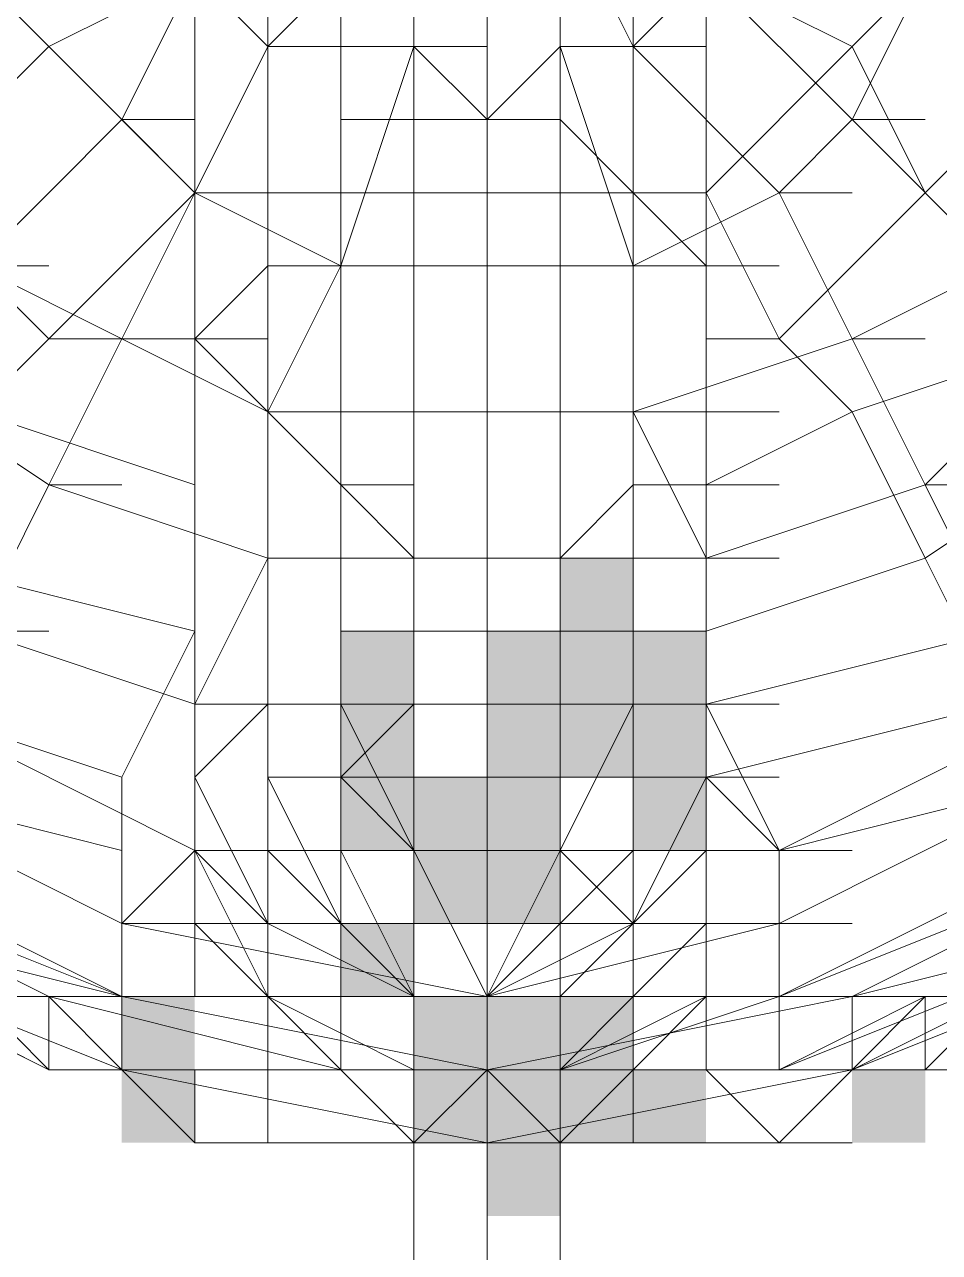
# Model space of a CAD drawing. Header units: millimetres. Extents: x 521 to 148073, y -17811 to 32040.
# Drawn here: x 144084.3 to 144189.9, y -14288.9 to -14147.2 of the extents above; entities that cross this region are included whole.
import ezdxf

# ---------------------------------------------------------------- set-up
doc = ezdxf.new("R2010")
doc.units = ezdxf.units.MM
doc.layers.add('PDF_Celobarevné výplně', color=7, linetype='Continuous')
doc.layers.add('PDF_Geometrie', color=7, linetype='Continuous', true_color=0xbdbdbd)

msp = doc.modelspace()

# ---------------------------------------------------------------- linework, layer by layer
at = {"layer": 'PDF_Celobarevné výplně', "lineweight": 18, "transparency": 33554559}
for points in [[(144146.09, -14208.79), (144146.09, -14217.23), (144154.52, -14208.79), (144154.52, -14217.23)], [(144146.09, -14208.79), (144146.09, -14217.23), (144154.52, -14208.79), (144154.52, -14217.23)], [(144146.09, -14208.79), (144146.09, -14217.23), (144154.52, -14208.79), (144154.52, -14217.23)], [(144120.79, -14217.23), (144120.79, -14225.66), (144129.22, -14217.23), (144129.22, -14225.66)], [(144120.79, -14217.23), (144120.79, -14225.66), (144129.22, -14217.23), (144129.22, -14225.66)], [(144137.66, -14217.23), (144137.66, -14225.66), (144146.09, -14217.23), (144146.09, -14225.66)], [(144137.66, -14217.23), (144137.66, -14225.66), (144146.09, -14217.23), (144146.09, -14225.66)], [(144137.66, -14217.23), (144137.66, -14225.66), (144146.09, -14217.23), (144146.09, -14225.66)], [(144146.09, -14217.23), (144146.09, -14225.66), (144154.52, -14217.23), (144154.52, -14225.66)], [(144146.09, -14217.23), (144146.09, -14225.66), (144154.52, -14217.23), (144154.52, -14225.66)], [(144146.09, -14217.23), (144146.09, -14225.66), (144154.52, -14217.23), (144154.52, -14225.66)], [(144146.09, -14217.23), (144146.09, -14225.66), (144154.52, -14217.23), (144154.52, -14225.66)], [(144154.52, -14217.23), (144154.52, -14225.66), (144162.96, -14217.23), (144162.96, -14225.66)], [(144154.52, -14217.23), (144154.52, -14225.66), (144162.96, -14217.23), (144162.96, -14225.66)], [(144154.52, -14217.23), (144154.52, -14225.66), (144162.96, -14217.23), (144162.96, -14225.66)], [(144120.79, -14225.66), (144120.79, -14234.09), (144129.22, -14225.66), (144129.22, -14234.09)], [(144120.79, -14225.66), (144120.79, -14234.09), (144129.22, -14225.66), (144129.22, -14234.09)], [(144120.79, -14225.66), (144120.79, -14234.09), (144129.22, -14225.66), (144129.22, -14234.09)], [(144120.79, -14225.66), (144120.79, -14234.09), (144129.22, -14225.66), (144129.22, -14234.09)], [(144137.66, -14225.66), (144137.66, -14234.09), (144146.09, -14225.66), (144146.09, -14234.09)], [(144137.66, -14225.66), (144137.66, -14234.09), (144146.09, -14225.66), (144146.09, -14234.09)], [(144146.09, -14225.66), (144146.09, -14234.09), (144154.52, -14225.66), (144154.52, -14234.09)], [(144154.52, -14225.66), (144154.52, -14234.09), (144162.96, -14225.66), (144162.96, -14234.09)], [(144154.52, -14225.66), (144154.52, -14234.09), (144162.96, -14225.66), (144162.96, -14234.09)], [(144154.52, -14225.66), (144154.52, -14234.09), (144162.96, -14225.66), (144162.96, -14234.09)], [(144154.52, -14225.66), (144154.52, -14234.09), (144162.96, -14225.66), (144162.96, -14234.09)], [(144154.52, -14225.66), (144154.52, -14234.09), (144162.96, -14225.66), (144162.96, -14234.09)], [(144154.52, -14225.66), (144154.52, -14234.09), (144162.96, -14225.66), (144162.96, -14234.09)], [(144120.79, -14234.09), (144120.79, -14242.53), (144129.22, -14234.09), (144129.22, -14242.53)], [(144129.22, -14234.09), (144129.22, -14242.53), (144137.66, -14234.09), (144137.66, -14242.53)], [(144137.66, -14234.09), (144137.66, -14242.53), (144146.09, -14234.09), (144146.09, -14242.53)], [(144154.52, -14234.09), (144154.52, -14242.53), (144162.96, -14234.09), (144162.96, -14242.53)], [(144154.52, -14234.09), (144154.52, -14242.53), (144162.96, -14234.09), (144162.96, -14242.53)], [(144154.52, -14234.09), (144154.52, -14242.53), (144162.96, -14234.09), (144162.96, -14242.53)], [(144129.22, -14242.53), (144129.22, -14250.96), (144137.66, -14242.53), (144137.66, -14250.96)], [(144137.66, -14242.53), (144137.66, -14250.96), (144146.09, -14242.53), (144146.09, -14250.96)], [(144120.79, -14250.96), (144120.79, -14259.39), (144129.22, -14250.96), (144129.22, -14259.39)], [(144095.49, -14259.39), (144095.49, -14267.83), (144103.92, -14259.39), (144103.92, -14267.83)], [(144129.22, -14259.39), (144129.22, -14267.83), (144137.66, -14259.39), (144137.66, -14267.83)], [(144129.22, -14259.39), (144129.22, -14267.83), (144137.66, -14259.39), (144137.66, -14267.83)], [(144129.22, -14259.39), (144129.22, -14267.83), (144137.66, -14259.39), (144137.66, -14267.83)], [(144129.22, -14259.39), (144129.22, -14267.83), (144137.66, -14259.39), (144137.66, -14267.83)], [(144129.22, -14259.39), (144129.22, -14267.83), (144137.66, -14259.39), (144137.66, -14267.83)], [(144129.22, -14259.39), (144129.22, -14267.83), (144137.66, -14259.39), (144137.66, -14267.83)], [(144129.22, -14259.39), (144129.22, -14267.83), (144137.66, -14259.39), (144137.66, -14267.83)], [(144129.22, -14259.39), (144129.22, -14267.83), (144137.66, -14259.39), (144137.66, -14267.83)], [(144129.22, -14259.39), (144129.22, -14267.83), (144137.66, -14259.39), (144137.66, -14267.83)], [(144129.22, -14259.39), (144129.22, -14267.83), (144137.66, -14259.39), (144137.66, -14267.83)], [(144137.66, -14259.39), (144137.66, -14267.83), (144146.09, -14259.39), (144146.09, -14267.83)], [(144137.66, -14259.39), (144137.66, -14267.83), (144146.09, -14259.39), (144146.09, -14267.83)], [(144137.66, -14259.39), (144137.66, -14267.83), (144146.09, -14259.39), (144146.09, -14267.83)], [(144137.66, -14259.39), (144137.66, -14267.83), (144146.09, -14259.39), (144146.09, -14267.83)], [(144137.66, -14259.39), (144137.66, -14267.83), (144146.09, -14259.39), (144146.09, -14267.83)], [(144137.66, -14259.39), (144137.66, -14267.83), (144146.09, -14259.39), (144146.09, -14267.83)], [(144137.66, -14259.39), (144137.66, -14267.83), (144146.09, -14259.39), (144146.09, -14267.83)], [(144137.66, -14259.39), (144137.66, -14267.83), (144146.09, -14259.39), (144146.09, -14267.83)], [(144137.66, -14259.39), (144137.66, -14267.83), (144146.09, -14259.39), (144146.09, -14267.83)], [(144137.66, -14259.39), (144137.66, -14267.83), (144146.09, -14259.39), (144146.09, -14267.83)], [(144146.09, -14259.39), (144146.09, -14267.83), (144154.52, -14259.39), (144154.52, -14267.83)], [(144146.09, -14259.39), (144146.09, -14267.83), (144154.52, -14259.39), (144154.52, -14267.83)], [(144146.09, -14259.39), (144146.09, -14267.83), (144154.52, -14259.39), (144154.52, -14267.83)], [(144146.09, -14259.39), (144146.09, -14267.83), (144154.52, -14259.39), (144154.52, -14267.83)], [(144146.09, -14259.39), (144146.09, -14267.83), (144154.52, -14259.39), (144154.52, -14267.83)], [(144146.09, -14259.39), (144146.09, -14267.83), (144154.52, -14259.39), (144154.52, -14267.83)], [(144146.09, -14259.39), (144146.09, -14267.83), (144154.52, -14259.39), (144154.52, -14267.83)], [(144095.49, -14267.83), (144095.49, -14276.26), (144103.92, -14267.83), (144103.92, -14276.26)], [(144095.49, -14267.83), (144095.49, -14276.26), (144103.92, -14267.83), (144103.92, -14276.26)], [(144129.22, -14267.83), (144129.22, -14276.26), (144137.66, -14267.83), (144137.66, -14276.26)], [(144129.22, -14267.83), (144129.22, -14276.26), (144137.66, -14267.83), (144137.66, -14276.26)], [(144129.22, -14267.83), (144129.22, -14276.26), (144137.66, -14267.83), (144137.66, -14276.26)], [(144137.66, -14267.83), (144137.66, -14276.26), (144146.09, -14267.83), (144146.09, -14276.26)], [(144137.66, -14267.83), (144137.66, -14276.26), (144146.09, -14267.83), (144146.09, -14276.26)], [(144137.66, -14267.83), (144137.66, -14276.26), (144146.09, -14267.83), (144146.09, -14276.26)], [(144137.66, -14267.83), (144137.66, -14276.26), (144146.09, -14267.83), (144146.09, -14276.26)], [(144146.09, -14267.83), (144146.09, -14276.26), (144154.52, -14267.83), (144154.52, -14276.26)], [(144146.09, -14267.83), (144146.09, -14276.26), (144154.52, -14267.83), (144154.52, -14276.26)], [(144146.09, -14267.83), (144146.09, -14276.26), (144154.52, -14267.83), (144154.52, -14276.26)], [(144146.09, -14267.83), (144146.09, -14276.26), (144154.52, -14267.83), (144154.52, -14276.26)], [(144154.52, -14267.83), (144154.52, -14276.26), (144162.96, -14267.83), (144162.96, -14276.26)], [(144179.82, -14267.83), (144179.82, -14276.26), (144188.26, -14267.83), (144188.26, -14276.26)], [(144179.82, -14267.83), (144179.82, -14276.26), (144188.26, -14267.83), (144188.26, -14276.26)], [(144137.66, -14276.26), (144137.66, -14284.69), (144146.09, -14276.26), (144146.09, -14284.69)]]:
    msp.add_solid(points, dxfattribs=at)
at = {"layer": 'PDF_Geometrie', "lineweight": 18}
for points in [[(144112.36, -14099.16), (144112.36, -14166.63), (144120.79, -14166.63), (144120.79, -14158.19), (144120.79, -14225.66), (144112.36, -14225.66), (144103.92, -14234.09), (144103.92, -14242.53), (144103.92, -14175.06), (144103.92, -14183.49), (144095.49, -14183.49), (144112.36, -14191.93), (144120.79, -14191.93), (144112.36, -14191.93), (144103.92, -14183.49), (144112.36, -14183.49), (144103.92, -14183.49), (144112.36, -14191.93), (144120.79, -14191.93), (144112.36, -14191.93), (144120.79, -14200.36), (144129.22, -14200.36), (144120.79, -14200.36), (144129.22, -14208.79), (144129.22, -14267.83), (144137.66, -14267.83), (144146.09, -14276.26), (144154.52, -14276.26)], [(144154.52, -14099.16), (144154.52, -14166.63), (144162.96, -14166.63), (144146.09, -14166.63), (144137.66, -14166.63), (144137.66, -14225.66), (144137.66, -14242.53), (144146.09, -14242.53), (144137.66, -14242.53), (144137.66, -14259.39), (144129.22, -14259.39), (144120.79, -14250.96), (144120.79, -14242.53), (144129.22, -14242.53), (144137.66, -14259.39), (144146.09, -14259.39), (144137.66, -14259.39), (144137.66, -14250.96), (144095.49, -14250.96), (144103.92, -14250.96), (144095.49, -14250.96), (144103.92, -14242.53), (144103.92, -14175.06), (144103.92, -14116.03)], [(144112.36, -14250.96), (144103.92, -14250.96), (144103.92, -14242.53), (144146.09, -14242.53), (144154.52, -14242.53), (144154.52, -14234.09), (144154.52, -14225.66), (144154.52, -14166.63), (144146.09, -14166.63), (144146.09, -14225.66), (144146.09, -14242.53), (144154.52, -14242.53), (144146.09, -14242.53), (144154.52, -14225.66), (144154.52, -14234.09), (144154.52, -14166.63), (144154.52, -14107.59), (144154.52, -14099.16)], [(144112.36, -14099.16), (144112.36, -14166.63), (144120.79, -14166.63), (144120.79, -14099.16)], [(144120.79, -14099.16), (144120.79, -14158.19), (144120.79, -14099.16)], [(144129.22, -14099.16), (144129.22, -14158.19), (144120.79, -14158.19), (144120.79, -14166.63), (144120.79, -14099.16)], [(144137.66, -14099.16), (144137.66, -14166.63), (144146.09, -14166.63), (144129.22, -14166.63), (144120.79, -14166.63), (144120.79, -14234.09), (144120.79, -14225.66), (144129.22, -14225.66), (144129.22, -14217.23), (144137.66, -14217.23), (144137.66, -14208.79), (144137.66, -14217.23), (144146.09, -14217.23), (144137.66, -14217.23), (144137.66, -14208.79), (144146.09, -14208.79), (144146.09, -14217.23), (144146.09, -14208.79), (144137.66, -14208.79), (144146.09, -14208.79), (144137.66, -14208.79), (144137.66, -14267.83), (144179.82, -14259.39), (144188.26, -14259.39), (144205.12, -14259.39)], [(144129.22, -14099.16), (144129.22, -14158.19)], [(144146.09, -14318.43), (144146.09, -14259.39), (144154.52, -14250.96), (144162.96, -14250.96), (144154.52, -14250.96), (144146.09, -14259.39), (144137.66, -14259.39), (144146.09, -14242.53), (144154.52, -14225.66), (144146.09, -14242.53), (144146.09, -14225.66), (144154.52, -14225.66), (144154.52, -14234.09), (144154.52, -14225.66), (144154.52, -14166.63), (144162.96, -14166.63), (144154.52, -14166.63), (144154.52, -14234.09), (144154.52, -14225.66), (144162.96, -14225.66), (144154.52, -14225.66), (144154.52, -14234.09), (144154.52, -14225.66), (144162.96, -14225.66), (144154.52, -14225.66), (144154.52, -14234.09), (144146.09, -14234.09), (144154.52, -14234.09), (144146.09, -14234.09), (144154.52, -14234.09), (144146.09, -14234.09), (144154.52, -14234.09), (144154.52, -14225.66), (144146.09, -14225.66), (144129.22, -14225.66), (144129.22, -14166.63), (144137.66, -14166.63), (144154.52, -14166.63), (144146.09, -14166.63), (144146.09, -14099.16)], [(144129.22, -14099.16), (144129.22, -14166.63), (144137.66, -14166.63)], [(144137.66, -14158.19), (144137.66, -14099.16)], [(144146.09, -14099.16), (144146.09, -14158.19), (144137.66, -14158.19), (144137.66, -14099.16)], [(144146.09, -14099.16), (144146.09, -14158.19)], [(144154.52, -14099.16), (144154.52, -14166.63), (144154.52, -14099.16)], [(144112.36, -14116.03), (144112.36, -14107.59), (144112.36, -14116.03), (144120.79, -14116.03), (144112.36, -14116.03), (144103.92, -14116.03), (144103.92, -14124.46), (144095.49, -14124.46), (144095.49, -14132.89), (144078.62, -14141.33), (144087.06, -14149.76), (144070.19, -14166.63)], [(144103.92, -14166.63), (144103.92, -14107.59)], [(144103.92, -14107.59), (144103.92, -14166.63)], [(144154.52, -14107.59), (144154.52, -14166.63), (144162.96, -14175.06), (144154.52, -14175.06), (144146.09, -14149.76), (144137.66, -14158.19), (144146.09, -14158.19), (144137.66, -14158.19), (144129.22, -14158.19), (144120.79, -14158.19), (144120.79, -14166.63), (144112.36, -14166.63), (144103.92, -14166.63), (144112.36, -14149.76), (144103.92, -14141.33)], [(144129.22, -14259.39), (144137.66, -14259.39), (144129.22, -14259.39), (144137.66, -14259.39), (144129.22, -14259.39), (144112.36, -14259.39), (144120.79, -14259.39), (144120.79, -14250.96), (144129.22, -14250.96), (144129.22, -14242.53), (144129.22, -14250.96), (144129.22, -14242.53), (144120.79, -14242.53), (144112.36, -14242.53), (144112.36, -14225.66), (144103.92, -14225.66), (144112.36, -14208.79), (144146.09, -14208.79), (144137.66, -14208.79), (144137.66, -14191.93), (144112.36, -14191.93), (144120.79, -14191.93), (144112.36, -14191.93), (144120.79, -14175.06), (144112.36, -14175.06), (144112.36, -14107.59)], [(144120.79, -14107.59), (144120.79, -14166.63), (144129.22, -14166.63), (144112.36, -14166.63), (144120.79, -14166.63), (144120.79, -14158.19), (144129.22, -14158.19), (144137.66, -14158.19), (144146.09, -14158.19), (144154.52, -14166.63), (144154.52, -14225.66), (144146.09, -14225.66), (144146.09, -14158.19), (144154.52, -14166.63), (144154.52, -14234.09), (144162.96, -14234.09), (144196.69, -14225.66), (144188.26, -14208.79), (144179.82, -14191.93), (144188.26, -14208.79), (144213.56, -14191.93)], [(144112.36, -14107.59), (144112.36, -14166.63), (144120.79, -14166.63)], [(144137.66, -14132.89), (144137.66, -14158.19), (144146.09, -14158.19), (144154.52, -14166.63), (144162.96, -14175.06), (144162.96, -14107.59)], [(144162.96, -14107.59), (144162.96, -14175.06), (144171.39, -14175.06), (144162.96, -14175.06), (144162.96, -14116.03), (144154.52, -14107.59), (144162.96, -14107.59), (144162.96, -14116.03), (144171.39, -14116.03)], [(144154.52, -14107.59), (144154.52, -14166.63), (144162.96, -14166.63)], [(144162.96, -14107.59), (144162.96, -14175.06)], [(144103.92, -14175.06), (144103.92, -14116.03)], [(144103.92, -14116.03), (144103.92, -14183.49), (144112.36, -14183.49)], [(144120.79, -14132.89), (144120.79, -14124.46), (144129.22, -14124.46), (144129.22, -14116.03), (144137.66, -14116.03), (144137.66, -14124.46), (144120.79, -14124.46), (144112.36, -14124.46), (144112.36, -14132.89), (144112.36, -14191.93), (144120.79, -14191.93)], [(144146.09, -14234.09), (144146.09, -14225.66), (144154.52, -14225.66), (144146.09, -14225.66), (144146.09, -14234.09), (144137.66, -14234.09), (144146.09, -14234.09), (144146.09, -14225.66), (144137.66, -14225.66), (144137.66, -14208.79), (144171.39, -14208.79), (144162.96, -14208.79), (144154.52, -14191.93), (144137.66, -14191.93), (144146.09, -14191.93), (144137.66, -14191.93), (144137.66, -14175.06), (144162.96, -14175.06), (144171.39, -14175.06), (144162.96, -14175.06), (144154.52, -14166.63), (144162.96, -14166.63), (144171.39, -14183.49), (144162.96, -14183.49), (144162.96, -14175.06), (144162.96, -14183.49), (144162.96, -14116.03), (144162.96, -14183.49), (144162.96, -14175.06), (144171.39, -14175.06), (144162.96, -14175.06), (144154.52, -14166.63), (144162.96, -14166.63), (144179.82, -14149.76), (144162.96, -14141.33), (144179.82, -14149.76), (144188.26, -14166.63), (144205.12, -14149.76)], [(144120.79, -14124.46), (144112.36, -14124.46), (144112.36, -14191.93), (144112.36, -14208.79), (144120.79, -14208.79), (144112.36, -14208.79), (144087.06, -14200.36), (144078.62, -14217.23), (144087.06, -14217.23), (144078.62, -14217.23), (144103.92, -14225.66), (144103.92, -14242.53), (144112.36, -14242.53)], [(144103.92, -14124.46), (144103.92, -14183.49), (144112.36, -14183.49)], [(144078.62, -14191.93), (144103.92, -14200.36), (144078.62, -14191.93), (144087.06, -14183.49), (144103.92, -14183.49), (144087.06, -14183.49), (144103.92, -14166.63), (144087.06, -14149.76), (144103.92, -14141.33), (144095.49, -14132.89), (144103.92, -14141.33), (144087.06, -14149.76), (144078.62, -14141.33)], [(144112.36, -14166.63), (144112.36, -14175.06), (144112.36, -14166.63), (144112.36, -14225.66), (144112.36, -14166.63), (144103.92, -14166.63), (144120.79, -14175.06), (144129.22, -14175.06), (144120.79, -14175.06), (144129.22, -14149.76), (144112.36, -14149.76), (144120.79, -14149.76), (144112.36, -14149.76), (144129.22, -14132.89)], [(144120.79, -14175.06), (144146.09, -14175.06), (144137.66, -14175.06), (144137.66, -14158.19), (144129.22, -14149.76), (144137.66, -14149.76), (144129.22, -14149.76), (144129.22, -14132.89)], [(144120.79, -14141.33), (144120.79, -14200.36), (144129.22, -14200.36), (144120.79, -14200.36), (144120.79, -14132.89)], [(144146.09, -14141.33), (144146.09, -14208.79), (144154.52, -14208.79), (144146.09, -14208.79), (144154.52, -14200.36), (144171.39, -14200.36), (144162.96, -14200.36), (144162.96, -14132.89)], [(144171.39, -14242.53), (144205.12, -14225.66), (144213.56, -14225.66), (144205.12, -14225.66), (144196.69, -14217.23), (144162.96, -14225.66), (144171.39, -14225.66), (144162.96, -14225.66), (144162.96, -14208.79), (144188.26, -14200.36), (144196.69, -14200.36), (144188.26, -14200.36), (144179.82, -14183.49), (144154.52, -14191.93), (144162.96, -14191.93), (144154.52, -14191.93), (144154.52, -14175.06), (144171.39, -14166.63), (144179.82, -14166.63), (144171.39, -14166.63), (144154.52, -14149.76), (144146.09, -14149.76), (144146.09, -14132.89)], [(144146.09, -14132.89), (144154.52, -14149.76), (144162.96, -14149.76), (144154.52, -14149.76), (144162.96, -14141.33), (144179.82, -14158.19), (144188.26, -14158.19), (144179.82, -14158.19), (144171.39, -14166.63), (144179.82, -14183.49), (144188.26, -14183.49), (144179.82, -14183.49), (144196.69, -14175.06)], [(144162.96, -14132.89), (144162.96, -14191.93), (144171.39, -14191.93), (144162.96, -14191.93), (144162.96, -14183.49), (144171.39, -14183.49), (144162.96, -14166.63), (144179.82, -14149.76), (144188.26, -14166.63), (144171.39, -14183.49), (144179.82, -14191.93), (144205.12, -14183.49), (144213.56, -14191.93), (144188.26, -14208.79), (144196.69, -14225.66), (144221.99, -14200.36), (144230.42, -14208.79), (144205.12, -14234.09), (144196.69, -14225.66), (144221.99, -14200.36), (144230.42, -14208.79), (144255.72, -14183.49)], [(144213.56, -14132.89), (144205.12, -14149.76), (144196.69, -14175.06), (144205.12, -14175.06), (144196.69, -14175.06), (144179.82, -14158.19), (144188.26, -14141.33)], [(144103.92, -14141.33), (144095.49, -14158.19), (144103.92, -14158.19), (144095.49, -14158.19), (144078.62, -14141.33)], [(144154.52, -14141.33), (144154.52, -14200.36), (144162.96, -14200.36), (144162.96, -14191.93), (144171.39, -14191.93), (144162.96, -14191.93), (144162.96, -14183.49), (144162.96, -14242.53), (144162.96, -14250.96), (144162.96, -14259.39), (144154.52, -14259.39), (144162.96, -14259.39), (144154.52, -14259.39), (144162.96, -14250.96), (144154.52, -14259.39), (144154.52, -14267.83), (144162.96, -14267.83), (144146.09, -14267.83), (144146.09, -14208.79), (144154.52, -14208.79), (144137.66, -14208.79), (144129.22, -14208.79), (144120.79, -14200.36), (144129.22, -14200.36), (144120.79, -14200.36), (144112.36, -14191.93)], [(144129.22, -14141.33), (144129.22, -14208.79), (144137.66, -14208.79), (144137.66, -14141.33)], [(144247.29, -14141.33), (144230.42, -14166.63), (144221.99, -14158.19), (144205.12, -14183.49), (144221.99, -14166.63), (144230.42, -14166.63), (144213.56, -14191.93), (144205.12, -14183.49), (144221.99, -14158.19), (144205.12, -14149.76), (144188.26, -14166.63), (144205.12, -14183.49), (144221.99, -14191.93), (144230.42, -14191.93), (144221.99, -14191.93), (144238.86, -14175.06), (144255.72, -14175.06), (144247.29, -14175.06), (144230.42, -14208.79)], [(144070.19, -14166.63), (144087.06, -14149.76)], [(144087.06, -14149.76), (144103.92, -14166.63)], [(144154.52, -14149.76), (144146.09, -14149.76), (144154.52, -14149.76)], [(144061.76, -14191.93), (144053.32, -14191.93), (144061.76, -14183.49), (144053.32, -14191.93), (144028.02, -14166.63), (144044.89, -14158.19), (144061.76, -14183.49), (144087.06, -14200.36), (144095.49, -14200.36), (144087.06, -14200.36), (144095.49, -14183.49), (144078.62, -14175.06), (144087.06, -14175.06), (144078.62, -14175.06), (144095.49, -14158.19), (144103.92, -14166.63), (144112.36, -14166.63), (144103.92, -14166.63), (144103.92, -14234.09)], [(144154.52, -14225.66), (144154.52, -14217.23), (144162.96, -14217.23), (144154.52, -14217.23), (144154.52, -14225.66), (144154.52, -14217.23), (144162.96, -14217.23), (144154.52, -14217.23), (144154.52, -14225.66), (144146.09, -14225.66), (144137.66, -14225.66), (144162.96, -14225.66), (144171.39, -14242.53), (144179.82, -14242.53), (144137.66, -14242.53), (144137.66, -14225.66), (144137.66, -14158.19), (144137.66, -14225.66), (144137.66, -14242.53), (144146.09, -14242.53), (144146.09, -14225.66), (144146.09, -14158.19), (144137.66, -14158.19), (144129.22, -14158.19), (144120.79, -14158.19), (144120.79, -14225.66), (144129.22, -14225.66), (144137.66, -14225.66), (144146.09, -14225.66), (144137.66, -14225.66), (144129.22, -14225.66), (144120.79, -14225.66), (144129.22, -14242.53), (144129.22, -14225.66), (144129.22, -14242.53), (144137.66, -14242.53), (144129.22, -14242.53), (144137.66, -14242.53), (144137.66, -14234.09), (144146.09, -14234.09), (144137.66, -14234.09), (144137.66, -14242.53)], [(144129.22, -14158.19), (144137.66, -14158.19)], [(144154.52, -14166.63), (144146.09, -14158.19)], [(144087.06, -14183.49), (144070.19, -14166.63)], [(144103.92, -14166.63), (144087.06, -14183.49)], [(144103.92, -14166.63), (144095.49, -14183.49), (144103.92, -14183.49)], [(144103.92, -14175.06), (144103.92, -14166.63)], [(144103.92, -14166.63), (144112.36, -14166.63)], [(144112.36, -14166.63), (144103.92, -14166.63)], [(144103.92, -14166.63), (144103.92, -14175.06)], [(144103.92, -14166.63), (144103.92, -14175.06)], [(144103.92, -14234.09), (144103.92, -14166.63)], [(144103.92, -14175.06), (144103.92, -14166.63)], [(144120.79, -14166.63), (144112.36, -14166.63), (144120.79, -14166.63)], [(144112.36, -14166.63), (144112.36, -14166.63)], [(144112.36, -14175.06), (144112.36, -14166.63), (144120.79, -14166.63)], [(144112.36, -14234.09), (144112.36, -14166.63), (144120.79, -14166.63)], [(144129.22, -14166.63), (144120.79, -14166.63), (144129.22, -14166.63)], [(144120.79, -14166.63), (144137.66, -14166.63)], [(144137.66, -14166.63), (144129.22, -14166.63), (144137.66, -14166.63)], [(144146.09, -14166.63), (144137.66, -14166.63), (144146.09, -14166.63)], [(144154.52, -14166.63), (144146.09, -14166.63), (144154.52, -14166.63)], [(144154.52, -14166.63), (144154.52, -14166.63)], [(144154.52, -14166.63), (144154.52, -14166.63)], [(144162.96, -14175.06), (144154.52, -14166.63)], [(144154.52, -14166.63), (144154.52, -14166.63)], [(144154.52, -14166.63), (144154.52, -14166.63)], [(144154.52, -14166.63), (144162.96, -14175.06)], [(144154.52, -14166.63), (144162.96, -14166.63)], [(144103.92, -14183.49), (144103.92, -14175.06)], [(144103.92, -14175.06), (144103.92, -14183.49)], [(144103.92, -14175.06), (144103.92, -14183.49)], [(144112.36, -14175.06), (144103.92, -14183.49), (144112.36, -14183.49)], [(144103.92, -14183.49), (144112.36, -14175.06), (144120.79, -14175.06)], [(144112.36, -14175.06), (144112.36, -14175.06)], [(144112.36, -14242.53), (144112.36, -14175.06), (144120.79, -14175.06)], [(144162.96, -14183.49), (144162.96, -14175.06)], [(144162.96, -14234.09), (144162.96, -14175.06), (144171.39, -14175.06)], [(144162.96, -14242.53), (144162.96, -14175.06), (144171.39, -14175.06)], [(144053.32, -14250.96), (144095.49, -14267.83), (144103.92, -14267.83), (144095.49, -14267.83), (144095.49, -14259.39), (144137.66, -14267.83), (144146.09, -14267.83), (144129.22, -14267.83), (144087.06, -14267.83), (144120.79, -14267.83), (144087.06, -14259.39), (144087.06, -14267.83), (144129.22, -14267.83), (144112.36, -14259.39), (144120.79, -14259.39), (144112.36, -14259.39), (144120.79, -14259.39), (144112.36, -14259.39), (144112.36, -14250.96), (144112.36, -14259.39), (144112.36, -14250.96), (144120.79, -14250.96), (144103.92, -14250.96), (144103.92, -14183.49), (144112.36, -14183.49), (144103.92, -14183.49), (144103.92, -14242.53), (144120.79, -14242.53), (144112.36, -14242.53), (144112.36, -14234.09), (144120.79, -14250.96), (144129.22, -14250.96), (144129.22, -14242.53), (144137.66, -14242.53)], [(144103.92, -14183.49), (144103.92, -14242.53)], [(144103.92, -14242.53), (144103.92, -14183.49)], [(144103.92, -14183.49), (144112.36, -14183.49)], [(144162.96, -14242.53), (144162.96, -14183.49)], [(144205.12, -14183.49), (144188.26, -14200.36), (144196.69, -14217.23)], [(144112.36, -14250.96), (144112.36, -14191.93), (144120.79, -14191.93), (144112.36, -14191.93), (144112.36, -14259.39), (144103.92, -14242.53), (144112.36, -14242.53), (144103.92, -14242.53), (144070.19, -14225.66)], [(144112.36, -14276.26), (144137.66, -14276.26), (144129.22, -14276.26), (144137.66, -14267.83), (144137.66, -14259.39), (144137.66, -14267.83), (144146.09, -14267.83), (144137.66, -14267.83), (144129.22, -14267.83), (144137.66, -14267.83), (144154.52, -14267.83), (144154.52, -14200.36), (144162.96, -14200.36), (144162.96, -14191.93), (144162.96, -14200.36), (144154.52, -14200.36), (144146.09, -14208.79), (144129.22, -14208.79)], [(144162.96, -14200.36), (144179.82, -14191.93)], [(144162.96, -14200.36), (144179.82, -14191.93)], [(144162.96, -14191.93), (144162.96, -14191.93)], [(144171.39, -14191.93), (144162.96, -14191.93), (144162.96, -14259.39), (144171.39, -14259.39)], [(144070.19, -14259.39), (144087.06, -14267.83), (144095.49, -14267.83), (144137.66, -14276.26), (144146.09, -14276.26), (144129.22, -14276.26), (144129.22, -14267.83), (144137.66, -14267.83), (144120.79, -14267.83), (144120.79, -14200.36), (144129.22, -14200.36), (144120.79, -14200.36), (144120.79, -14267.83), (144112.36, -14259.39), (144120.79, -14259.39), (144112.36, -14259.39), (144112.36, -14267.83), (144137.66, -14267.83), (144137.66, -14276.26), (144137.66, -14267.83), (144146.09, -14267.83), (144137.66, -14267.83), (144179.82, -14267.83), (144221.99, -14250.96)], [(144162.96, -14200.36), (144154.52, -14200.36), (144162.96, -14200.36)], [(144162.96, -14200.36), (144162.96, -14200.36)], [(144162.96, -14259.39), (144162.96, -14200.36), (144171.39, -14200.36)], [(144070.19, -14225.66), (144095.49, -14234.09), (144095.49, -14242.53), (144095.49, -14234.09), (144103.92, -14217.23), (144070.19, -14208.79)], [(144137.66, -14208.79), (144129.22, -14208.79), (144137.66, -14208.79)], [(144146.09, -14208.79), (144137.66, -14208.79), (144146.09, -14208.79)], [(144137.66, -14208.79), (144137.66, -14208.79)], [(144137.66, -14208.79), (144137.66, -14208.79)], [(144146.09, -14208.79), (144146.09, -14208.79)], [(144146.09, -14208.79), (144146.09, -14208.79)], [(144146.09, -14217.23), (144146.09, -14208.79), (144154.52, -14208.79)], [(144146.09, -14217.23), (144146.09, -14208.79), (144154.52, -14208.79)], [(144120.79, -14217.23), (144120.79, -14217.23)], [(144120.79, -14217.23), (144120.79, -14217.23)], [(144120.79, -14217.23), (144120.79, -14217.23)], [(144120.79, -14225.66), (144120.79, -14217.23), (144129.22, -14217.23)], [(144120.79, -14225.66), (144120.79, -14217.23), (144129.22, -14217.23)], [(144120.79, -14225.66), (144120.79, -14217.23), (144129.22, -14217.23)], [(144129.22, -14217.23), (144129.22, -14217.23)], [(144129.22, -14217.23), (144146.09, -14217.23)], [(144137.66, -14217.23), (144137.66, -14217.23)], [(144137.66, -14225.66), (144137.66, -14217.23)], [(144137.66, -14217.23), (144137.66, -14217.23)], [(144137.66, -14217.23), (144137.66, -14225.66)], [(144137.66, -14217.23), (144137.66, -14217.23)], [(144137.66, -14217.23), (144137.66, -14217.23)], [(144137.66, -14225.66), (144137.66, -14217.23), (144146.09, -14217.23)], [(144137.66, -14225.66), (144137.66, -14217.23), (144146.09, -14217.23)], [(144137.66, -14225.66), (144137.66, -14217.23), (144146.09, -14217.23)], [(144137.66, -14225.66), (144137.66, -14217.23), (144146.09, -14217.23)], [(144205.12, -14234.09), (144171.39, -14250.96), (144179.82, -14250.96), (144171.39, -14250.96), (144171.39, -14242.53), (144162.96, -14242.53), (144162.96, -14250.96), (144154.52, -14250.96), (144154.52, -14234.09), (144154.52, -14225.66), (144146.09, -14225.66), (144154.52, -14225.66), (144146.09, -14225.66), (144154.52, -14225.66), (144146.09, -14225.66), (144146.09, -14234.09), (144154.52, -14234.09), (144154.52, -14225.66), (144162.96, -14225.66), (144146.09, -14225.66), (144146.09, -14217.23), (144146.09, -14225.66), (144146.09, -14217.23), (144162.96, -14217.23)], [(144146.09, -14217.23), (144146.09, -14217.23)], [(144146.09, -14217.23), (144146.09, -14217.23)], [(144146.09, -14217.23), (144154.52, -14217.23)], [(144146.09, -14217.23), (144146.09, -14217.23)], [(144154.52, -14217.23), (144154.52, -14225.66)], [(144129.22, -14234.09), (144137.66, -14234.09), (144129.22, -14234.09), (144120.79, -14234.09), (144120.79, -14242.53), (144120.79, -14234.09), (144129.22, -14234.09), (144120.79, -14234.09), (144129.22, -14225.66), (144129.22, -14242.53), (144137.66, -14242.53), (144129.22, -14242.53), (144129.22, -14250.96), (144120.79, -14250.96), (144129.22, -14259.39), (144129.22, -14293.13), (144129.22, -14259.39), (144129.22, -14293.13), (144129.22, -14259.39), (144129.22, -14293.13), (144129.22, -14259.39), (144129.22, -14293.13), (144129.22, -14259.39), (144129.22, -14293.13), (144129.22, -14259.39), (144129.22, -14293.13), (144129.22, -14259.39), (144120.79, -14242.53), (144112.36, -14242.53), (144129.22, -14259.39), (144112.36, -14259.39), (144129.22, -14259.39), (144112.36, -14250.96), (144112.36, -14259.39), (144120.79, -14267.83), (144112.36, -14267.83), (144103.92, -14267.83), (144087.06, -14267.83), (144078.62, -14259.39)], [(144120.79, -14234.09), (144129.22, -14242.53), (144137.66, -14242.53), (144129.22, -14242.53), (144129.22, -14259.39), (144137.66, -14259.39), (144129.22, -14259.39), (144129.22, -14250.96), (144129.22, -14259.39), (144120.79, -14242.53), (144129.22, -14242.53), (144120.79, -14225.66), (144120.79, -14242.53), (144120.79, -14225.66), (144112.36, -14225.66), (144112.36, -14242.53), (144112.36, -14250.96), (144103.92, -14234.09), (144112.36, -14225.66), (144103.92, -14225.66), (144137.66, -14225.66), (144137.66, -14242.53), (144146.09, -14242.53), (144146.09, -14234.09), (144154.52, -14234.09), (144146.09, -14234.09), (144146.09, -14242.53), (144137.66, -14242.53), (144146.09, -14242.53), (144154.52, -14242.53), (144146.09, -14242.53), (144154.52, -14242.53), (144146.09, -14242.53), (144154.52, -14250.96), (144162.96, -14250.96), (144154.52, -14250.96), (144162.96, -14250.96), (144154.52, -14259.39), (144146.09, -14267.83), (144154.52, -14259.39), (144171.39, -14259.39), (144171.39, -14250.96), (144162.96, -14250.96), (144162.96, -14259.39), (144154.52, -14267.83), (144162.96, -14267.83), (144146.09, -14267.83), (144137.66, -14267.83), (144137.66, -14276.26), (144129.22, -14276.26), (144120.79, -14267.83), (144137.66, -14267.83), (144171.39, -14267.83), (144171.39, -14259.39), (144146.09, -14267.83), (144154.52, -14267.83), (144162.96, -14267.83), (144171.39, -14267.83), (144137.66, -14267.83), (144146.09, -14276.26), (144154.52, -14276.26), (144146.09, -14276.26), (144146.09, -14267.83), (144162.96, -14267.83), (144171.39, -14267.83), (144154.52, -14267.83), (144154.52, -14276.26), (144162.96, -14276.26), (144154.52, -14276.26), (144171.39, -14276.26), (144162.96, -14267.83), (144171.39, -14267.83), (144188.26, -14259.39), (144196.69, -14259.39)], [(144120.79, -14225.66), (144120.79, -14225.66)], [(144120.79, -14225.66), (144120.79, -14225.66)], [(144120.79, -14225.66), (144120.79, -14225.66)], [(144120.79, -14234.09), (144120.79, -14225.66)], [(144120.79, -14225.66), (144120.79, -14225.66)], [(144120.79, -14225.66), (144120.79, -14234.09)], [(144120.79, -14225.66), (144120.79, -14225.66)], [(144120.79, -14225.66), (144120.79, -14225.66)], [(144120.79, -14234.09), (144120.79, -14225.66), (144129.22, -14225.66)], [(144120.79, -14234.09), (144120.79, -14225.66), (144129.22, -14225.66)], [(144120.79, -14225.66), (144129.22, -14225.66)], [(144137.66, -14225.66), (144129.22, -14225.66), (144137.66, -14225.66)], [(144129.22, -14225.66), (144129.22, -14225.66)], [(144146.09, -14225.66), (144137.66, -14225.66), (144146.09, -14225.66)], [(144137.66, -14225.66), (144137.66, -14225.66)], [(144137.66, -14225.66), (144137.66, -14225.66)], [(144154.52, -14225.66), (144146.09, -14225.66), (144154.52, -14225.66)], [(144146.09, -14225.66), (144146.09, -14225.66)], [(144146.09, -14225.66), (144146.09, -14225.66)], [(144146.09, -14225.66), (144146.09, -14225.66)], [(144154.52, -14225.66), (144154.52, -14225.66)], [(144154.52, -14225.66), (144154.52, -14225.66)], [(144154.52, -14225.66), (144154.52, -14225.66)], [(144053.32, -14242.53), (144095.49, -14259.39), (144095.49, -14250.96), (144095.49, -14242.53), (144061.76, -14234.09), (144095.49, -14242.53), (144095.49, -14250.96), (144061.76, -14234.09)], [(144061.76, -14234.09), (144095.49, -14250.96), (144103.92, -14250.96), (144103.92, -14242.53)], [(144120.79, -14234.09), (144112.36, -14234.09), (144120.79, -14234.09)], [(144120.79, -14234.09), (144120.79, -14234.09)], [(144120.79, -14234.09), (144120.79, -14234.09)], [(144120.79, -14234.09), (144129.22, -14234.09)], [(144129.22, -14234.09), (144120.79, -14234.09)], [(144137.66, -14318.43), (144137.66, -14259.39), (144146.09, -14259.39), (144137.66, -14259.39), (144129.22, -14259.39), (144129.22, -14318.43), (144129.22, -14259.39), (144137.66, -14259.39), (144129.22, -14259.39), (144129.22, -14318.43), (144129.22, -14259.39), (144137.66, -14259.39), (144129.22, -14259.39), (144129.22, -14318.43), (144129.22, -14259.39), (144137.66, -14259.39), (144129.22, -14259.39), (144129.22, -14318.43), (144129.22, -14259.39), (144137.66, -14259.39), (144146.09, -14259.39), (144137.66, -14259.39), (144154.52, -14242.53), (144154.52, -14250.96), (144137.66, -14259.39), (144146.09, -14242.53), (144154.52, -14242.53), (144154.52, -14250.96), (144162.96, -14234.09), (144154.52, -14234.09), (144154.52, -14242.53), (144154.52, -14234.09), (144162.96, -14234.09)], [(144129.22, -14234.09), (144129.22, -14234.09)], [(144129.22, -14234.09), (144129.22, -14234.09)], [(144137.66, -14234.09), (144137.66, -14234.09)], [(144137.66, -14234.09), (144137.66, -14234.09)], [(144146.09, -14234.09), (144146.09, -14234.09)], [(144146.09, -14234.09), (144146.09, -14234.09)], [(144146.09, -14234.09), (144146.09, -14234.09)], [(144154.52, -14250.96), (144162.96, -14234.09)], [(144162.96, -14234.09), (144154.52, -14250.96), (144162.96, -14250.96)], [(144162.96, -14234.09), (144154.52, -14234.09), (144162.96, -14234.09)], [(144154.52, -14242.53), (144154.52, -14234.09)], [(144154.52, -14234.09), (144154.52, -14234.09)], [(144154.52, -14234.09), (144154.52, -14242.53)], [(144154.52, -14234.09), (144154.52, -14234.09)], [(144154.52, -14234.09), (144154.52, -14234.09)], [(144154.52, -14234.09), (144154.52, -14234.09)], [(144162.96, -14234.09), (144171.39, -14242.53)], [(144162.96, -14234.09), (144162.96, -14242.53)], [(144162.96, -14234.09), (144162.96, -14242.53)], [(144162.96, -14242.53), (144162.96, -14234.09), (144171.39, -14234.09)], [(144205.12, -14234.09), (144171.39, -14250.96), (144179.82, -14250.96)], [(144053.32, -14242.53), (144087.06, -14259.39)], [(144053.32, -14242.53), (144095.49, -14259.39)], [(144061.76, -14242.53), (144095.49, -14259.39), (144103.92, -14259.39), (144112.36, -14259.39), (144103.92, -14250.96), (144103.92, -14259.39), (144112.36, -14259.39), (144112.36, -14250.96), (144103.92, -14242.53), (144103.92, -14250.96), (144112.36, -14259.39), (144095.49, -14259.39), (144087.06, -14259.39), (144120.79, -14267.83), (144112.36, -14267.83), (144103.92, -14267.83), (144087.06, -14267.83), (144078.62, -14259.39)], [(144103.92, -14242.53), (144103.92, -14242.53)], [(144112.36, -14250.96), (144103.92, -14242.53)], [(144103.92, -14242.53), (144103.92, -14242.53)], [(144103.92, -14242.53), (144112.36, -14250.96)], [(144112.36, -14242.53), (144120.79, -14250.96), (144129.22, -14250.96)], [(144120.79, -14242.53), (144120.79, -14242.53)], [(144129.22, -14242.53), (144129.22, -14242.53)], [(144129.22, -14242.53), (144129.22, -14242.53)], [(144137.66, -14242.53), (144129.22, -14242.53), (144137.66, -14242.53)], [(144129.22, -14242.53), (144129.22, -14242.53)], [(144129.22, -14242.53), (144129.22, -14242.53)], [(144213.56, -14250.96), (144179.82, -14259.39), (144171.39, -14259.39), (144171.39, -14250.96), (144137.66, -14250.96), (144146.09, -14250.96), (144137.66, -14250.96), (144137.66, -14242.53), (144137.66, -14250.96), (144137.66, -14259.39), (144154.52, -14259.39), (144137.66, -14259.39), (144154.52, -14259.39), (144154.52, -14250.96), (144137.66, -14259.39), (144154.52, -14259.39), (144171.39, -14259.39), (144179.82, -14259.39), (144171.39, -14259.39), (144146.09, -14267.83), (144154.52, -14267.83), (144162.96, -14267.83), (144171.39, -14267.83), (144188.26, -14259.39), (144196.69, -14259.39)], [(144146.09, -14242.53), (144137.66, -14242.53), (144146.09, -14242.53)], [(144137.66, -14242.53), (144137.66, -14242.53)], [(144137.66, -14242.53), (144137.66, -14242.53)], [(144146.09, -14242.53), (144146.09, -14242.53)], [(144146.09, -14242.53), (144146.09, -14242.53)], [(144146.09, -14242.53), (144146.09, -14242.53)], [(144146.09, -14242.53), (144146.09, -14242.53)], [(144162.96, -14242.53), (144154.52, -14250.96)], [(144154.52, -14250.96), (144162.96, -14242.53)], [(144162.96, -14242.53), (144154.52, -14250.96), (144162.96, -14250.96)], [(144154.52, -14242.53), (144154.52, -14242.53)], [(144154.52, -14242.53), (144154.52, -14242.53)], [(144162.96, -14242.53), (144162.96, -14250.96)], [(144171.39, -14242.53), (144171.39, -14250.96)], [(144213.56, -14242.53), (144171.39, -14259.39), (144205.12, -14242.53)], [(144213.56, -14242.53), (144179.82, -14259.39), (144179.82, -14267.83), (144188.26, -14267.83), (144179.82, -14267.83), (144213.56, -14250.96)], [(144103.92, -14276.26), (144120.79, -14276.26), (144112.36, -14276.26), (144112.36, -14267.83), (144095.49, -14267.83), (144103.92, -14276.26), (144112.36, -14276.26), (144103.92, -14276.26), (144103.92, -14267.83), (144087.06, -14267.83), (144087.06, -14259.39), (144095.49, -14259.39), (144061.76, -14250.96), (144070.19, -14250.96), (144053.32, -14250.96)], [(144154.52, -14267.83), (144154.52, -14276.26), (144146.09, -14276.26), (144146.09, -14267.83), (144154.52, -14267.83), (144162.96, -14259.39), (144171.39, -14259.39), (144162.96, -14259.39), (144146.09, -14267.83), (144137.66, -14267.83), (144137.66, -14276.26), (144129.22, -14276.26), (144129.22, -14267.83), (144137.66, -14267.83), (144095.49, -14267.83), (144103.92, -14267.83), (144095.49, -14267.83), (144053.32, -14250.96), (144061.76, -14250.96), (144078.62, -14250.96)], [(144078.62, -14259.39), (144087.06, -14259.39), (144095.49, -14267.83), (144103.92, -14267.83), (144120.79, -14267.83), (144112.36, -14259.39), (144095.49, -14259.39), (144095.49, -14250.96), (144137.66, -14259.39), (144146.09, -14259.39), (144137.66, -14259.39), (144171.39, -14250.96)], [(144095.49, -14250.96), (144095.49, -14259.39), (144103.92, -14259.39), (144103.92, -14250.96)], [(144112.36, -14259.39), (144103.92, -14250.96), (144112.36, -14250.96)], [(144112.36, -14250.96), (144112.36, -14250.96)], [(144112.36, -14250.96), (144112.36, -14250.96)], [(144112.36, -14250.96), (144112.36, -14250.96)], [(144112.36, -14250.96), (144112.36, -14250.96)], [(144112.36, -14250.96), (144129.22, -14259.39)], [(144112.36, -14250.96), (144129.22, -14259.39)], [(144112.36, -14250.96), (144112.36, -14250.96)], [(144120.79, -14250.96), (144112.36, -14250.96), (144112.36, -14259.39), (144120.79, -14267.83), (144129.22, -14267.83)], [(144112.36, -14250.96), (144112.36, -14259.39), (144120.79, -14259.39)], [(144129.22, -14250.96), (144129.22, -14250.96)], [(144129.22, -14250.96), (144129.22, -14250.96)], [(144171.39, -14250.96), (144162.96, -14250.96), (144162.96, -14259.39), (144171.39, -14259.39), (144162.96, -14259.39), (144154.52, -14267.83), (144162.96, -14267.83), (144154.52, -14267.83), (144146.09, -14276.26), (144129.22, -14276.26), (144137.66, -14267.83), (144146.09, -14267.83), (144154.52, -14267.83), (144137.66, -14267.83), (144179.82, -14259.39), (144188.26, -14259.39), (144188.26, -14267.83), (144196.69, -14267.83), (144188.26, -14267.83), (144196.69, -14259.39), (144188.26, -14259.39), (144179.82, -14267.83), (144171.39, -14276.26), (144179.82, -14276.26)], [(144137.66, -14259.39), (144154.52, -14250.96)], [(144137.66, -14259.39), (144154.52, -14250.96)], [(144154.52, -14250.96), (144154.52, -14250.96)], [(144162.96, -14250.96), (144154.52, -14259.39)], [(144154.52, -14259.39), (144154.52, -14250.96)], [(144154.52, -14250.96), (144154.52, -14250.96)], [(144154.52, -14250.96), (144154.52, -14250.96)], [(144154.52, -14250.96), (144162.96, -14250.96)], [(144162.96, -14250.96), (144154.52, -14250.96)], [(144162.96, -14250.96), (144162.96, -14250.96)], [(144162.96, -14250.96), (144162.96, -14250.96)], [(144162.96, -14250.96), (144162.96, -14259.39), (144171.39, -14259.39)], [(144162.96, -14250.96), (144162.96, -14250.96)], [(144171.39, -14267.83), (144213.56, -14250.96)], [(144213.56, -14250.96), (144171.39, -14267.83)], [(144061.76, -14259.39), (144078.62, -14259.39), (144095.49, -14259.39)], [(144095.49, -14259.39), (144087.06, -14259.39)], [(144137.66, -14267.83), (144095.49, -14259.39), (144103.92, -14259.39)], [(144112.36, -14259.39), (144112.36, -14259.39)], [(144112.36, -14259.39), (144112.36, -14259.39)], [(144120.79, -14267.83), (144129.22, -14267.83), (144112.36, -14259.39), (144120.79, -14259.39), (144120.79, -14267.83), (144112.36, -14267.83)], [(144112.36, -14259.39), (144112.36, -14259.39)], [(144112.36, -14259.39), (144112.36, -14259.39)], [(144120.79, -14259.39), (144120.79, -14259.39)], [(144129.22, -14259.39), (144129.22, -14259.39)], [(144129.22, -14259.39), (144129.22, -14259.39)], [(144129.22, -14259.39), (144129.22, -14259.39)], [(144129.22, -14259.39), (144129.22, -14259.39)], [(144129.22, -14259.39), (144129.22, -14259.39)], [(144129.22, -14259.39), (144129.22, -14259.39)], [(144129.22, -14259.39), (144129.22, -14259.39)], [(144129.22, -14259.39), (144129.22, -14259.39)], [(144129.22, -14259.39), (144129.22, -14259.39)], [(144129.22, -14259.39), (144129.22, -14259.39)], [(144129.22, -14259.39), (144129.22, -14259.39)], [(144129.22, -14259.39), (144129.22, -14259.39)], [(144129.22, -14259.39), (144129.22, -14259.39)], [(144129.22, -14259.39), (144129.22, -14259.39)], [(144129.22, -14259.39), (144129.22, -14259.39)], [(144137.66, -14259.39), (144129.22, -14259.39), (144129.22, -14267.83), (144129.22, -14259.39), (144129.22, -14267.83), (144129.22, -14259.39), (144137.66, -14259.39), (144146.09, -14259.39), (144137.66, -14259.39), (144146.09, -14259.39), (144137.66, -14259.39), (144146.09, -14259.39), (144137.66, -14259.39), (144146.09, -14259.39), (144137.66, -14259.39), (144137.66, -14318.43), (144137.66, -14259.39), (144146.09, -14259.39), (144137.66, -14259.39), (144137.66, -14318.43), (144137.66, -14259.39), (144146.09, -14259.39), (144137.66, -14259.39), (144137.66, -14318.43), (144137.66, -14259.39), (144146.09, -14259.39), (144137.66, -14259.39), (144137.66, -14318.43), (144137.66, -14259.39), (144146.09, -14259.39), (144137.66, -14259.39), (144137.66, -14318.43)], [(144129.22, -14259.39), (144129.22, -14259.39)], [(144129.22, -14259.39), (144129.22, -14259.39)], [(144137.66, -14259.39), (144137.66, -14259.39)], [(144137.66, -14259.39), (144137.66, -14259.39)], [(144137.66, -14259.39), (144137.66, -14259.39)], [(144137.66, -14259.39), (144137.66, -14259.39)], [(144137.66, -14259.39), (144137.66, -14259.39)], [(144137.66, -14259.39), (144137.66, -14259.39)], [(144137.66, -14259.39), (144137.66, -14259.39)], [(144137.66, -14259.39), (144137.66, -14259.39)], [(144137.66, -14259.39), (144137.66, -14259.39)], [(144137.66, -14259.39), (144137.66, -14259.39)], [(144137.66, -14259.39), (144137.66, -14259.39)], [(144137.66, -14293.13), (144137.66, -14259.39)], [(144137.66, -14293.13), (144137.66, -14259.39)], [(144137.66, -14293.13), (144137.66, -14259.39)], [(144137.66, -14293.13), (144137.66, -14259.39)], [(144137.66, -14293.13), (144137.66, -14259.39)], [(144137.66, -14293.13), (144137.66, -14259.39)], [(144137.66, -14293.13), (144137.66, -14259.39)], [(144137.66, -14293.13), (144137.66, -14259.39)], [(144137.66, -14293.13), (144137.66, -14259.39)], [(144137.66, -14293.13), (144137.66, -14259.39)], [(144137.66, -14293.13), (144137.66, -14259.39)], [(144137.66, -14293.13), (144137.66, -14259.39)], [(144137.66, -14293.13), (144137.66, -14259.39)], [(144137.66, -14293.13), (144137.66, -14259.39)], [(144137.66, -14259.39), (144137.66, -14259.39)], [(144137.66, -14259.39), (144137.66, -14259.39)], [(144137.66, -14259.39), (144137.66, -14259.39)], [(144137.66, -14259.39), (144137.66, -14259.39)], [(144137.66, -14259.39), (144137.66, -14259.39)], [(144146.09, -14318.43), (144137.66, -14318.43), (144146.09, -14318.43), (144146.09, -14259.39), (144154.52, -14259.39), (144146.09, -14259.39), (144146.09, -14318.43), (144146.09, -14259.39), (144154.52, -14259.39), (144146.09, -14259.39), (144146.09, -14318.43), (144146.09, -14259.39), (144154.52, -14259.39), (144162.96, -14259.39), (144162.96, -14267.83)], [(144137.66, -14259.39), (144137.66, -14259.39)], [(144137.66, -14259.39), (144137.66, -14259.39)], [(144137.66, -14259.39), (144137.66, -14259.39)], [(144137.66, -14259.39), (144137.66, -14259.39)], [(144137.66, -14259.39), (144137.66, -14259.39)], [(144146.09, -14259.39), (144146.09, -14259.39)], [(144146.09, -14267.83), (144162.96, -14259.39), (144171.39, -14259.39)], [(144146.09, -14259.39), (144146.09, -14259.39)], [(144146.09, -14259.39), (144146.09, -14259.39)], [(144146.09, -14259.39), (144146.09, -14259.39)], [(144146.09, -14259.39), (144146.09, -14259.39)], [(144146.09, -14259.39), (144146.09, -14259.39)], [(144154.52, -14259.39), (144154.52, -14259.39)], [(144154.52, -14259.39), (144154.52, -14259.39)], [(144154.52, -14259.39), (144154.52, -14259.39)], [(144162.96, -14259.39), (144162.96, -14259.39)], [(144171.39, -14259.39), (144171.39, -14259.39)], [(144171.39, -14259.39), (144171.39, -14259.39)], [(144171.39, -14259.39), (144171.39, -14259.39)], [(144179.82, -14259.39), (144179.82, -14259.39)], [(144087.06, -14267.83), (144087.06, -14267.83)], [(144087.06, -14267.83), (144087.06, -14267.83)], [(144120.79, -14267.83), (144120.79, -14267.83)], [(144120.79, -14267.83), (144120.79, -14267.83)], [(144129.22, -14267.83), (144120.79, -14267.83), (144129.22, -14267.83)], [(144129.22, -14276.26), (144120.79, -14267.83), (144129.22, -14267.83), (144146.09, -14267.83)], [(144120.79, -14267.83), (144129.22, -14267.83)], [(144120.79, -14267.83), (144129.22, -14267.83)], [(144129.22, -14267.83), (144129.22, -14267.83)], [(144129.22, -14267.83), (144129.22, -14267.83)], [(144129.22, -14267.83), (144129.22, -14267.83)], [(144188.26, -14267.83), (144162.96, -14267.83), (144154.52, -14267.83), (144146.09, -14267.83), (144137.66, -14267.83), (144146.09, -14267.83), (144137.66, -14267.83), (144146.09, -14267.83), (144137.66, -14267.83), (144137.66, -14276.26), (144179.82, -14267.83), (144188.26, -14267.83), (144179.82, -14267.83)], [(144137.66, -14267.83), (144137.66, -14267.83)], [(144137.66, -14267.83), (144137.66, -14267.83)], [(144137.66, -14267.83), (144137.66, -14267.83)], [(144137.66, -14267.83), (144137.66, -14267.83)], [(144146.09, -14267.83), (144146.09, -14267.83)], [(144146.09, -14267.83), (144146.09, -14267.83)], [(144146.09, -14267.83), (144146.09, -14267.83)], [(144146.09, -14267.83), (144146.09, -14267.83)], [(144146.09, -14276.26), (144146.09, -14267.83)], [(144154.52, -14267.83), (144146.09, -14267.83), (144154.52, -14267.83)], [(144171.39, -14267.83), (144171.39, -14267.83)], [(144171.39, -14267.83), (144171.39, -14267.83)], [(144188.26, -14267.83), (144179.82, -14267.83), (144188.26, -14267.83)], [(144137.66, -14276.26), (144137.66, -14276.26)], [(144146.09, -14276.26), (144137.66, -14276.26), (144146.09, -14276.26)], [(144146.09, -14276.26), (144137.66, -14276.26), (144146.09, -14276.26)], [(144154.52, -14276.26), (144146.09, -14276.26), (144154.52, -14276.26)], [(144146.09, -14276.26), (144154.52, -14276.26)]]:
    msp.add_lwpolyline(points, dxfattribs=at)
for points in [[(144103.92, -14183.49), (144103.92, -14116.03)], [(144171.39, -14191.93), (144162.96, -14191.93), (144162.96, -14250.96), (144162.96, -14183.49), (144171.39, -14183.49), (144162.96, -14183.49), (144162.96, -14124.46), (144162.96, -14191.93)], [(144188.26, -14141.33), (144179.82, -14149.76)], [(144129.22, -14158.19), (144129.22, -14225.66)], [(144078.62, -14191.93), (144061.76, -14183.49), (144070.19, -14166.63), (144087.06, -14183.49)], [(144120.79, -14166.63), (144120.79, -14225.66)], [(144179.82, -14191.93), (144171.39, -14183.49), (144188.26, -14166.63), (144205.12, -14183.49)], [(144162.96, -14183.49), (144162.96, -14175.06), (144162.96, -14234.09), (144162.96, -14175.06)], [(144103.92, -14217.23), (144095.49, -14234.09), (144070.19, -14225.66), (144070.19, -14208.79)], [(144154.52, -14208.79), (144146.09, -14208.79), (144146.09, -14217.23), (144146.09, -14208.79)], [(144188.26, -14208.79), (144162.96, -14217.23)], [(144053.32, -14242.53), (144087.06, -14259.39), (144087.06, -14267.83), (144053.32, -14250.96), (144053.32, -14242.53), (144019.59, -14217.23), (144028.02, -14217.23)], [(144120.79, -14225.66), (144120.79, -14217.23)], [(144120.79, -14225.66), (144120.79, -14217.23)], [(144120.79, -14217.23), (144129.22, -14217.23)], [(144137.66, -14225.66), (144137.66, -14217.23)], [(144154.52, -14217.23), (144146.09, -14217.23), (144146.09, -14225.66), (144146.09, -14217.23)], [(144120.79, -14225.66), (144129.22, -14225.66)], [(144196.69, -14225.66), (144205.12, -14234.09), (144171.39, -14242.53), (144162.96, -14234.09)], [(144112.36, -14250.96), (144103.92, -14242.53), (144103.92, -14234.09)], [(144137.66, -14234.09), (144129.22, -14234.09), (144129.22, -14242.53), (144129.22, -14234.09)], [(144205.12, -14234.09), (144205.12, -14242.53), (144171.39, -14259.39), (144171.39, -14250.96), (144171.39, -14242.53)], [(144129.22, -14259.39), (144112.36, -14242.53), (144112.36, -14250.96)], [(144120.79, -14242.53), (144129.22, -14242.53)], [(144137.66, -14259.39), (144137.66, -14250.96), (144137.66, -14242.53), (144146.09, -14242.53)], [(144137.66, -14259.39), (144146.09, -14242.53), (144154.52, -14242.53)], [(144137.66, -14259.39), (144146.09, -14242.53)], [(144213.56, -14242.53), (144213.56, -14250.96), (144171.39, -14267.83), (144171.39, -14259.39)], [(144053.32, -14250.96), (144087.06, -14267.83)], [(144129.22, -14259.39), (144112.36, -14250.96)], [(144129.22, -14250.96), (144137.66, -14250.96)], [(144154.52, -14250.96), (144146.09, -14259.39), (144154.52, -14259.39)], [(144146.09, -14267.83), (144146.09, -14259.39)], [(144120.79, -14267.83), (144129.22, -14267.83)]]:
    msp.add_lwpolyline(points, close=True, dxfattribs=at)

doc.saveas('drawing.dxf')
